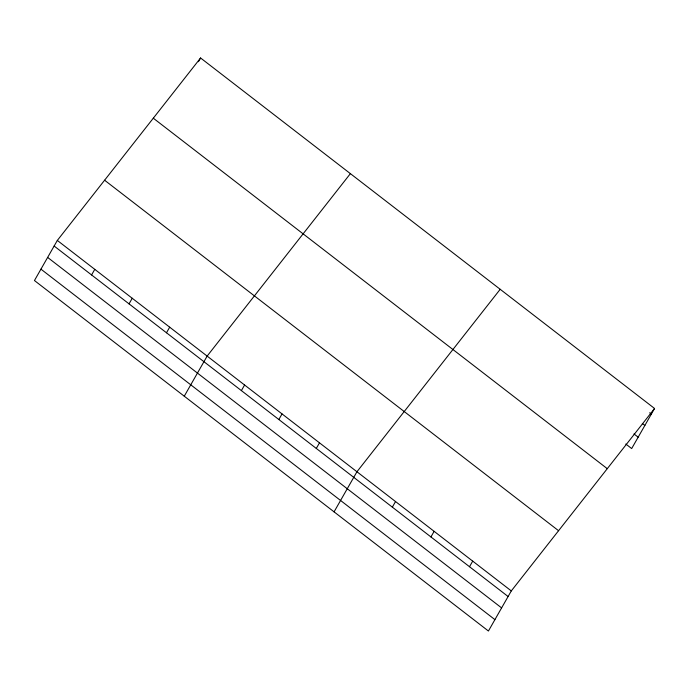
<?xml version="1.0" encoding="UTF-8"?>
<svg xmlns="http://www.w3.org/2000/svg" width="689" height="689" viewBox="0 0 689 689"><rect width="100%" height="100%" fill="white"/><g stroke="black" fill="none" stroke-linecap="round" stroke-linejoin="round"><path stroke-width="1.03" d="M57.325 240.435L34.45 280.535L488.423 631.021L511.298 590.921L654.55 408.465L200.577 57.979L57.325 240.435L511.298 590.921M198.449 61.709L200.577 57.979M91.585 274.945L94.772 269.356M129.032 303.866L132.228 298.268M166.488 332.778L169.683 327.18M184.264 396.201L207.131 356.101L350.391 173.637M241.391 390.611L244.586 385.013M278.847 419.523L282.042 413.925M316.303 448.436L319.489 442.846M334.07 511.858L356.945 471.758L500.197 289.294M392.342 507.147L395.529 501.549M430.926 536.938L434.122 531.34M469.51 566.728L472.706 561.13M654.55 408.465L631.675 448.565L625.801 444.026M649.684 412.763L651.355 414.055M642.346 423.502L644.861 425.449M633.975 433.941L638.169 437.179M153.302 118.189L607.276 468.675M104.599 180.225L558.572 530.711M54.13 246.033L508.103 596.519M47.636 257.419L501.609 607.905M40.944 269.149L494.917 619.635"/></g></svg>
